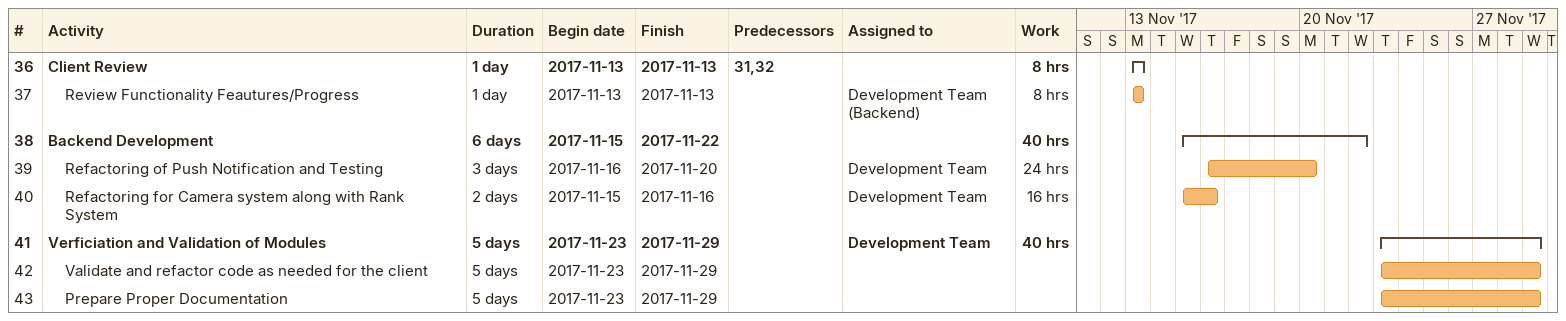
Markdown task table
| ID | Level | Task | Duration | Start | Finish | Predecessors | Resources | Work (h) |
|---|---|---|---|---|---|---|---|---|
| 36 | 1 | **Client Review** | 1d | 2017-11-13 | 2017-11-13 | 31, 32 |  | 8 |
| 37 | 2 | Review Functionality Feautures/Progress | 1d | 2017-11-13 | 2017-11-13 |  | Development Team (Backend) | 8 |
| 38 | 1 | **Backend Development** | 6d | 2017-11-15 | 2017-11-22 |  |  | 40 |
| 39 | 2 | Refactoring of Push Notification and Testing | 3d | 2017-11-16 | 2017-11-20 |  | Development Team | 24 |
| 40 | 2 | Refactoring for Camera system along with Rank System | 2d | 2017-11-15 | 2017-11-16 |  | Development Team | 16 |
| 41 | 1 | **Verficiation and Validation of Modules** | 5d | 2017-11-23 | 2017-11-29 |  | Development Team | 40 |
| 42 | 2 | Validate and refactor code as needed for the client | 5d | 2017-11-23 | 2017-11-29 |  |  |  |
| 43 | 2 | Prepare Proper Documentation | 5d | 2017-11-23 | 2017-11-29 |  |  |  |
